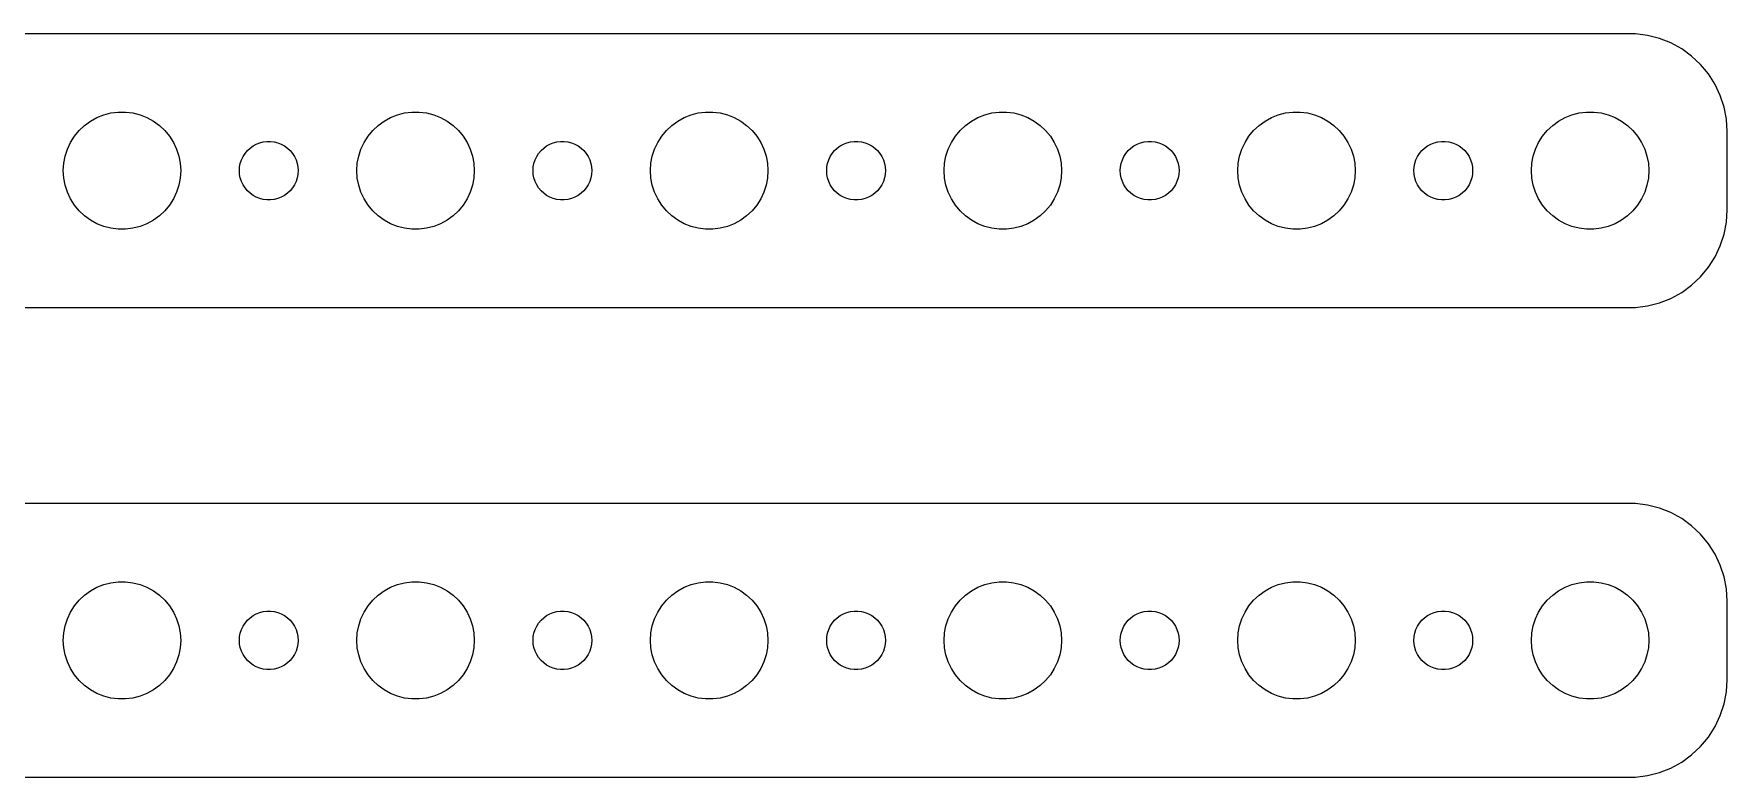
# Model space of a CAD drawing. Header units: metres. Extents: x -164 to 164, y 41 to 79.
# Drawn here: x 78 to 164.5, y 41 to 79 of the extents above; entities that cross this region are included whole.
import ezdxf

# ---------------------------------------------------------------- set-up
doc = ezdxf.new("R2010")
doc.units = ezdxf.units.M

msp = doc.modelspace()

# ---------------------------------------------------------------- linework, layer by layer
for p, q in [((159.814, 78.9901), (-159.814, 78.9901)), ((160.437, 78.9114), (159.814, 78.9901)), ((161.045, 78.7553), (160.437, 78.9114)), ((161.629, 78.5241), (161.045, 78.7553)), ((162.179, 78.2216), (161.629, 78.5241)), ((162.687, 77.8526), (162.179, 78.2216)), ((163.145, 77.4227), (162.687, 77.8526)), ((163.545, 76.9389), (163.145, 77.4227)), ((163.882, 76.4088), (163.545, 76.9389)), ((164.149, 75.8406), (163.882, 76.4088)), ((164.343, 75.2434), (164.149, 75.8406)), ((80.5877, 74.3115), (80.8925, 74.533)), ((80.8925, 74.533), (81.2227, 74.7145)), ((81.2227, 74.7145), (81.573, 74.8532)), ((81.573, 74.8532), (81.9379, 74.9469)), ((81.9379, 74.9469), (82.3116, 74.9941)), ((82.3116, 74.9941), (82.6884, 74.9941)), ((82.6884, 74.9941), (83.0621, 74.9469)), ((83.0621, 74.9469), (83.427, 74.8532)), ((83.427, 74.8532), (83.7773, 74.7145)), ((83.7773, 74.7145), (84.1075, 74.533)), ((84.1075, 74.533), (84.4123, 74.3115)), ((95.5877, 74.3115), (95.8925, 74.533)), ((95.8925, 74.533), (96.2227, 74.7145)), ((96.2227, 74.7145), (96.573, 74.8532)), ((96.573, 74.8532), (96.9379, 74.9469)), ((96.9379, 74.9469), (97.3116, 74.9941)), ((97.3116, 74.9941), (97.6884, 74.9941)), ((97.6884, 74.9941), (98.0621, 74.9469)), ((98.0621, 74.9469), (98.427, 74.8532)), ((98.427, 74.8532), (98.7773, 74.7145)), ((98.7773, 74.7145), (99.1075, 74.533)), ((99.1075, 74.533), (99.4123, 74.3115)), ((110.588, 74.3115), (110.893, 74.533)), ((110.893, 74.533), (111.223, 74.7145)), ((111.223, 74.7145), (111.573, 74.8532)), ((111.573, 74.8532), (111.938, 74.9469)), ((111.938, 74.9469), (112.312, 74.9941)), ((112.312, 74.9941), (112.688, 74.9941)), ((112.688, 74.9941), (113.062, 74.9469)), ((113.062, 74.9469), (113.427, 74.8532)), ((113.427, 74.8532), (113.777, 74.7145)), ((113.777, 74.7145), (114.107, 74.533)), ((114.107, 74.533), (114.412, 74.3115)), ((125.588, 74.3115), (125.893, 74.533)), ((125.893, 74.533), (126.223, 74.7145)), ((126.223, 74.7145), (126.573, 74.8532)), ((126.573, 74.8532), (126.938, 74.9469)), ((126.938, 74.9469), (127.312, 74.9941)), ((127.312, 74.9941), (127.688, 74.9941)), ((127.688, 74.9941), (128.062, 74.9469)), ((128.062, 74.9469), (128.427, 74.8532)), ((128.427, 74.8532), (128.777, 74.7145)), ((128.777, 74.7145), (129.107, 74.533)), ((129.107, 74.533), (129.412, 74.3115)), ((140.588, 74.3115), (140.893, 74.533)), ((140.893, 74.533), (141.223, 74.7145)), ((141.223, 74.7145), (141.573, 74.8532)), ((141.573, 74.8532), (141.938, 74.9469)), ((141.938, 74.9469), (142.312, 74.9941)), ((142.312, 74.9941), (142.688, 74.9941)), ((142.688, 74.9941), (143.062, 74.9469)), ((143.062, 74.9469), (143.427, 74.8532)), ((143.427, 74.8532), (143.777, 74.7145)), ((143.777, 74.7145), (144.107, 74.533)), ((144.107, 74.533), (144.412, 74.3115)), ((155.588, 74.3115), (155.893, 74.533)), ((155.893, 74.533), (156.223, 74.7145)), ((156.223, 74.7145), (156.573, 74.8532)), ((156.573, 74.8532), (156.938, 74.9469)), ((156.938, 74.9469), (157.312, 74.9941)), ((157.312, 74.9941), (157.688, 74.9941)), ((157.688, 74.9941), (158.062, 74.9469)), ((158.062, 74.9469), (158.427, 74.8532)), ((158.427, 74.8532), (158.777, 74.7145)), ((158.777, 74.7145), (159.107, 74.533)), ((159.107, 74.533), (159.412, 74.3115)), ((164.461, 74.6267), (164.343, 75.2434)), ((164.5, 74), (164.461, 74.6267)), ((79.8711, 73.4453), (80.073, 73.7634)), ((80.073, 73.7634), (80.3131, 74.0536)), ((80.3131, 74.0536), (80.5877, 74.3115)), ((84.4123, 74.3115), (84.6869, 74.0536)), ((84.6869, 74.0536), (84.927, 73.7634)), ((84.927, 73.7634), (85.1289, 73.4453)), ((94.8711, 73.4453), (95.073, 73.7634)), ((95.073, 73.7634), (95.3131, 74.0536)), ((95.3131, 74.0536), (95.5877, 74.3115)), ((99.4123, 74.3115), (99.6869, 74.0536)), ((99.6869, 74.0536), (99.927, 73.7634)), ((99.927, 73.7634), (100.129, 73.4453)), ((109.871, 73.4453), (110.073, 73.7634)), ((110.073, 73.7634), (110.313, 74.0536)), ((110.313, 74.0536), (110.588, 74.3115)), ((114.412, 74.3115), (114.687, 74.0536)), ((114.687, 74.0536), (114.927, 73.7634)), ((114.927, 73.7634), (115.129, 73.4453)), ((124.871, 73.4453), (125.073, 73.7634)), ((125.073, 73.7634), (125.313, 74.0536)), ((125.313, 74.0536), (125.588, 74.3115)), ((129.412, 74.3115), (129.687, 74.0536)), ((129.687, 74.0536), (129.927, 73.7634)), ((129.927, 73.7634), (130.129, 73.4453)), ((139.871, 73.4453), (140.073, 73.7634)), ((140.073, 73.7634), (140.313, 74.0536)), ((140.313, 74.0536), (140.588, 74.3115)), ((144.412, 74.3115), (144.687, 74.0536)), ((144.687, 74.0536), (144.927, 73.7634)), ((144.927, 73.7634), (145.129, 73.4453)), ((154.871, 73.4453), (155.073, 73.7634)), ((155.073, 73.7634), (155.313, 74.0536)), ((155.313, 74.0536), (155.588, 74.3115)), ((159.412, 74.3115), (159.687, 74.0536)), ((159.687, 74.0536), (159.927, 73.7634)), ((159.927, 73.7634), (160.129, 73.4453)), ((164.5, 70), (164.5, 74)), ((79.5237, 72.376), (79.5943, 72.7461)), ((79.5943, 72.7461), (79.7107, 73.1044)), ((79.7107, 73.1044), (79.8711, 73.4453)), ((85.1289, 73.4453), (85.2893, 73.1044)), ((85.2893, 73.1044), (85.4057, 72.7461)), ((85.4057, 72.7461), (85.4763, 72.376)), ((88.6053, 72.5522), (88.6855, 72.7226)), ((88.6855, 72.7226), (88.7865, 72.8817)), ((88.7865, 72.8817), (88.9065, 73.0268)), ((88.9065, 73.0268), (89.0439, 73.1558)), ((89.0439, 73.1558), (89.1963, 73.2665)), ((89.1963, 73.2665), (89.3613, 73.3572)), ((89.3613, 73.3572), (89.5365, 73.4266)), ((89.5365, 73.4266), (89.7189, 73.4734)), ((89.7189, 73.4734), (89.9058, 73.497)), ((89.9058, 73.497), (90.0942, 73.497)), ((90.0942, 73.497), (90.2811, 73.4734)), ((90.2811, 73.4734), (90.4635, 73.4266)), ((90.4635, 73.4266), (90.6387, 73.3572)), ((90.6387, 73.3572), (90.8037, 73.2665)), ((90.8037, 73.2665), (90.9561, 73.1558)), ((90.9561, 73.1558), (91.0934, 73.0268)), ((91.0934, 73.0268), (91.2135, 72.8817)), ((91.2135, 72.8817), (91.3145, 72.7226)), ((91.3145, 72.7226), (91.3947, 72.5522)), ((94.5237, 72.376), (94.5943, 72.7461)), ((94.5943, 72.7461), (94.7107, 73.1044)), ((94.7107, 73.1044), (94.8711, 73.4453)), ((100.129, 73.4453), (100.289, 73.1044)), ((100.289, 73.1044), (100.406, 72.7461)), ((100.406, 72.7461), (100.476, 72.376)), ((103.605, 72.5522), (103.686, 72.7226)), ((103.686, 72.7226), (103.786, 72.8817)), ((103.786, 72.8817), (103.907, 73.0268)), ((103.907, 73.0268), (104.044, 73.1558)), ((104.044, 73.1558), (104.196, 73.2665)), ((104.196, 73.2665), (104.361, 73.3572)), ((104.361, 73.3572), (104.536, 73.4266)), ((104.536, 73.4266), (104.719, 73.4734)), ((104.719, 73.4734), (104.906, 73.497)), ((104.906, 73.497), (105.094, 73.497)), ((105.094, 73.497), (105.281, 73.4734)), ((105.281, 73.4734), (105.464, 73.4266)), ((105.464, 73.4266), (105.639, 73.3572)), ((105.639, 73.3572), (105.804, 73.2665)), ((105.804, 73.2665), (105.956, 73.1558)), ((105.956, 73.1558), (106.093, 73.0268)), ((106.093, 73.0268), (106.214, 72.8817)), ((106.214, 72.8817), (106.314, 72.7226)), ((106.314, 72.7226), (106.395, 72.5522)), ((109.524, 72.376), (109.594, 72.7461)), ((109.594, 72.7461), (109.711, 73.1044)), ((109.711, 73.1044), (109.871, 73.4453)), ((115.129, 73.4453), (115.289, 73.1044)), ((115.289, 73.1044), (115.406, 72.7461)), ((115.406, 72.7461), (115.476, 72.376)), ((118.605, 72.5522), (118.686, 72.7226)), ((118.686, 72.7226), (118.786, 72.8817)), ((118.786, 72.8817), (118.907, 73.0268)), ((118.907, 73.0268), (119.044, 73.1558)), ((119.044, 73.1558), (119.196, 73.2665)), ((119.196, 73.2665), (119.361, 73.3572)), ((119.361, 73.3572), (119.536, 73.4266)), ((119.536, 73.4266), (119.719, 73.4734)), ((119.719, 73.4734), (119.906, 73.497)), ((119.906, 73.497), (120.094, 73.497)), ((120.094, 73.497), (120.281, 73.4734)), ((120.281, 73.4734), (120.464, 73.4266)), ((120.464, 73.4266), (120.639, 73.3572)), ((120.639, 73.3572), (120.804, 73.2665)), ((120.804, 73.2665), (120.956, 73.1558)), ((120.956, 73.1558), (121.093, 73.0268)), ((121.093, 73.0268), (121.214, 72.8817)), ((121.214, 72.8817), (121.314, 72.7226)), ((121.314, 72.7226), (121.395, 72.5522)), ((124.524, 72.376), (124.594, 72.7461)), ((124.594, 72.7461), (124.711, 73.1044)), ((124.711, 73.1044), (124.871, 73.4453)), ((130.129, 73.4453), (130.289, 73.1044)), ((130.289, 73.1044), (130.406, 72.7461)), ((130.406, 72.7461), (130.476, 72.376)), ((133.605, 72.5522), (133.686, 72.7226)), ((133.686, 72.7226), (133.786, 72.8817)), ((133.786, 72.8817), (133.907, 73.0268)), ((133.907, 73.0268), (134.044, 73.1558)), ((134.044, 73.1558), (134.196, 73.2665)), ((134.196, 73.2665), (134.361, 73.3572)), ((134.361, 73.3572), (134.536, 73.4266)), ((134.536, 73.4266), (134.719, 73.4734)), ((134.719, 73.4734), (134.906, 73.497)), ((134.906, 73.497), (135.094, 73.497)), ((135.094, 73.497), (135.281, 73.4734)), ((135.281, 73.4734), (135.464, 73.4266)), ((135.464, 73.4266), (135.639, 73.3572)), ((135.639, 73.3572), (135.804, 73.2665)), ((135.804, 73.2665), (135.956, 73.1558)), ((135.956, 73.1558), (136.093, 73.0268)), ((136.093, 73.0268), (136.214, 72.8817)), ((136.214, 72.8817), (136.314, 72.7226)), ((136.314, 72.7226), (136.395, 72.5522)), ((139.524, 72.376), (139.594, 72.7461)), ((139.594, 72.7461), (139.711, 73.1044)), ((139.711, 73.1044), (139.871, 73.4453)), ((145.129, 73.4453), (145.289, 73.1044)), ((145.289, 73.1044), (145.406, 72.7461)), ((145.406, 72.7461), (145.476, 72.376)), ((148.605, 72.5522), (148.686, 72.7226)), ((148.686, 72.7226), (148.786, 72.8817)), ((148.786, 72.8817), (148.907, 73.0268)), ((148.907, 73.0268), (149.044, 73.1558)), ((149.044, 73.1558), (149.196, 73.2665)), ((149.196, 73.2665), (149.361, 73.3572)), ((149.361, 73.3572), (149.536, 73.4266)), ((149.536, 73.4266), (149.719, 73.4734)), ((149.719, 73.4734), (149.906, 73.497)), ((149.906, 73.497), (150.094, 73.497)), ((150.094, 73.497), (150.281, 73.4734)), ((150.281, 73.4734), (150.464, 73.4266)), ((150.464, 73.4266), (150.639, 73.3572)), ((150.639, 73.3572), (150.804, 73.2665)), ((150.804, 73.2665), (150.956, 73.1558)), ((150.956, 73.1558), (151.093, 73.0268)), ((151.093, 73.0268), (151.214, 72.8817)), ((151.214, 72.8817), (151.314, 72.7226)), ((151.314, 72.7226), (151.395, 72.5522)), ((154.524, 72.376), (154.594, 72.7461)), ((154.594, 72.7461), (154.711, 73.1044)), ((154.711, 73.1044), (154.871, 73.4453)), ((160.129, 73.4453), (160.289, 73.1044)), ((160.289, 73.1044), (160.406, 72.7461)), ((160.406, 72.7461), (160.476, 72.376)), ((79.5, 72), (79.5237, 72.376)), ((79.5237, 71.624), (79.5, 72)), ((85.4763, 72.376), (85.5, 72)), ((85.5, 72), (85.4763, 71.624)), ((88.5, 72), (88.5118, 72.188)), ((88.5118, 71.812), (88.5, 72)), ((88.5118, 72.188), (88.5471, 72.373)), ((88.5471, 71.627), (88.5118, 71.812)), ((88.5471, 72.373), (88.6053, 72.5522)), ((91.3947, 72.5522), (91.4529, 72.373)), ((91.4529, 72.373), (91.4882, 72.188)), ((91.4882, 71.812), (91.4529, 71.627)), ((91.4882, 72.188), (91.5, 72)), ((91.5, 72), (91.4882, 71.812)), ((94.5, 72), (94.5237, 72.376)), ((94.5237, 71.624), (94.5, 72)), ((100.476, 72.376), (100.5, 72)), ((100.5, 72), (100.476, 71.624)), ((103.5, 72), (103.512, 72.188)), ((103.512, 71.812), (103.5, 72)), ((103.512, 72.188), (103.547, 72.373)), ((103.547, 71.627), (103.512, 71.812)), ((103.547, 72.373), (103.605, 72.5522)), ((106.395, 72.5522), (106.453, 72.373)), ((106.453, 72.373), (106.488, 72.188)), ((106.488, 71.812), (106.453, 71.627)), ((106.488, 72.188), (106.5, 72)), ((106.5, 72), (106.488, 71.812)), ((109.5, 72), (109.524, 72.376)), ((109.524, 71.624), (109.5, 72)), ((115.476, 72.376), (115.5, 72)), ((115.5, 72), (115.476, 71.624)), ((118.5, 72), (118.512, 72.188)), ((118.512, 71.812), (118.5, 72)), ((118.512, 72.188), (118.547, 72.373)), ((118.547, 71.627), (118.512, 71.812)), ((118.547, 72.373), (118.605, 72.5522)), ((121.395, 72.5522), (121.453, 72.373)), ((121.453, 72.373), (121.488, 72.188)), ((121.488, 71.812), (121.453, 71.627)), ((121.488, 72.188), (121.5, 72)), ((121.5, 72), (121.488, 71.812)), ((124.5, 72), (124.524, 72.376)), ((124.524, 71.624), (124.5, 72)), ((130.476, 72.376), (130.5, 72)), ((130.5, 72), (130.476, 71.624)), ((133.5, 72), (133.512, 72.188)), ((133.512, 71.812), (133.5, 72)), ((133.512, 72.188), (133.547, 72.373)), ((133.547, 71.627), (133.512, 71.812)), ((133.547, 72.373), (133.605, 72.5522)), ((136.395, 72.5522), (136.453, 72.373)), ((136.453, 72.373), (136.488, 72.188)), ((136.488, 71.812), (136.453, 71.627)), ((136.488, 72.188), (136.5, 72)), ((136.5, 72), (136.488, 71.812)), ((139.5, 72), (139.524, 72.376)), ((139.524, 71.624), (139.5, 72)), ((145.476, 72.376), (145.5, 72)), ((145.5, 72), (145.476, 71.624)), ((148.5, 72), (148.512, 72.188)), ((148.512, 71.812), (148.5, 72)), ((148.512, 72.188), (148.547, 72.373)), ((148.547, 71.627), (148.512, 71.812)), ((148.547, 72.373), (148.605, 72.5522)), ((151.395, 72.5522), (151.453, 72.373)), ((151.453, 72.373), (151.488, 72.188)), ((151.488, 71.812), (151.453, 71.627)), ((151.488, 72.188), (151.5, 72)), ((151.5, 72), (151.488, 71.812)), ((154.5, 72), (154.524, 72.376)), ((154.524, 71.624), (154.5, 72)), ((160.476, 72.376), (160.5, 72)), ((160.5, 72), (160.476, 71.624)), ((79.5943, 71.2539), (79.5237, 71.624)), ((79.7107, 70.8956), (79.5943, 71.2539)), ((85.4057, 71.2539), (85.2893, 70.8956)), ((85.4763, 71.624), (85.4057, 71.2539)), ((88.6053, 71.4478), (88.5471, 71.627)), ((88.6855, 71.2774), (88.6053, 71.4478)), ((88.7865, 71.1183), (88.6855, 71.2774)), ((88.9065, 70.9732), (88.7865, 71.1183)), ((89.0439, 70.8442), (88.9065, 70.9732)), ((91.0934, 70.9732), (90.9561, 70.8442)), ((91.2135, 71.1183), (91.0934, 70.9732)), ((91.3145, 71.2774), (91.2135, 71.1183)), ((91.3947, 71.4478), (91.3145, 71.2774)), ((91.4529, 71.627), (91.3947, 71.4478)), ((94.5943, 71.2539), (94.5237, 71.624)), ((94.7107, 70.8956), (94.5943, 71.2539)), ((100.406, 71.2539), (100.289, 70.8956)), ((100.476, 71.624), (100.406, 71.2539)), ((103.605, 71.4478), (103.547, 71.627)), ((103.686, 71.2774), (103.605, 71.4478)), ((103.786, 71.1183), (103.686, 71.2774)), ((103.907, 70.9732), (103.786, 71.1183)), ((104.044, 70.8442), (103.907, 70.9732)), ((106.093, 70.9732), (105.956, 70.8442)), ((106.214, 71.1183), (106.093, 70.9732)), ((106.314, 71.2774), (106.214, 71.1183)), ((106.395, 71.4478), (106.314, 71.2774)), ((106.453, 71.627), (106.395, 71.4478)), ((109.594, 71.2539), (109.524, 71.624)), ((109.711, 70.8956), (109.594, 71.2539)), ((115.406, 71.2539), (115.289, 70.8956)), ((115.476, 71.624), (115.406, 71.2539)), ((118.605, 71.4478), (118.547, 71.627)), ((118.686, 71.2774), (118.605, 71.4478)), ((118.786, 71.1183), (118.686, 71.2774)), ((118.907, 70.9732), (118.786, 71.1183)), ((119.044, 70.8442), (118.907, 70.9732)), ((121.093, 70.9732), (120.956, 70.8442)), ((121.214, 71.1183), (121.093, 70.9732)), ((121.314, 71.2774), (121.214, 71.1183)), ((121.395, 71.4478), (121.314, 71.2774)), ((121.453, 71.627), (121.395, 71.4478)), ((124.594, 71.2539), (124.524, 71.624)), ((124.711, 70.8956), (124.594, 71.2539)), ((130.406, 71.2539), (130.289, 70.8956)), ((130.476, 71.624), (130.406, 71.2539)), ((133.605, 71.4478), (133.547, 71.627)), ((133.686, 71.2774), (133.605, 71.4478)), ((133.786, 71.1183), (133.686, 71.2774)), ((133.907, 70.9732), (133.786, 71.1183)), ((134.044, 70.8442), (133.907, 70.9732)), ((136.093, 70.9732), (135.956, 70.8442)), ((136.214, 71.1183), (136.093, 70.9732)), ((136.314, 71.2774), (136.214, 71.1183)), ((136.395, 71.4478), (136.314, 71.2774)), ((136.453, 71.627), (136.395, 71.4478)), ((139.594, 71.2539), (139.524, 71.624)), ((139.711, 70.8956), (139.594, 71.2539)), ((145.406, 71.2539), (145.289, 70.8956)), ((145.476, 71.624), (145.406, 71.2539)), ((148.605, 71.4478), (148.547, 71.627)), ((148.686, 71.2774), (148.605, 71.4478)), ((148.786, 71.1183), (148.686, 71.2774)), ((148.907, 70.9732), (148.786, 71.1183)), ((149.044, 70.8442), (148.907, 70.9732)), ((151.093, 70.9732), (150.956, 70.8442)), ((151.214, 71.1183), (151.093, 70.9732)), ((151.314, 71.2774), (151.214, 71.1183)), ((151.395, 71.4478), (151.314, 71.2774)), ((151.453, 71.627), (151.395, 71.4478)), ((154.594, 71.2539), (154.524, 71.624)), ((154.711, 70.8956), (154.594, 71.2539)), ((160.406, 71.2539), (160.289, 70.8956)), ((160.476, 71.624), (160.406, 71.2539)), ((79.8711, 70.5547), (79.7107, 70.8956)), ((80.073, 70.2366), (79.8711, 70.5547)), ((80.3131, 69.9464), (80.073, 70.2366)), ((84.927, 70.2366), (84.6869, 69.9464)), ((85.1289, 70.5547), (84.927, 70.2366)), ((85.2893, 70.8956), (85.1289, 70.5547)), ((89.1963, 70.7335), (89.0439, 70.8442)), ((89.3613, 70.6428), (89.1963, 70.7335)), ((89.5365, 70.5734), (89.3613, 70.6428)), ((89.7189, 70.5266), (89.5365, 70.5734)), ((89.9058, 70.503), (89.7189, 70.5266)), ((90.0942, 70.503), (89.9058, 70.503)), ((90.2811, 70.5266), (90.0942, 70.503)), ((90.4635, 70.5734), (90.2811, 70.5266)), ((90.6387, 70.6428), (90.4635, 70.5734)), ((90.8037, 70.7335), (90.6387, 70.6428)), ((90.9561, 70.8442), (90.8037, 70.7335)), ((94.8711, 70.5547), (94.7107, 70.8956)), ((95.073, 70.2366), (94.8711, 70.5547)), ((95.3131, 69.9464), (95.073, 70.2366)), ((99.927, 70.2366), (99.6869, 69.9464)), ((100.129, 70.5547), (99.927, 70.2366)), ((100.289, 70.8956), (100.129, 70.5547)), ((104.196, 70.7335), (104.044, 70.8442)), ((104.361, 70.6428), (104.196, 70.7335)), ((104.536, 70.5734), (104.361, 70.6428)), ((104.719, 70.5266), (104.536, 70.5734)), ((104.906, 70.503), (104.719, 70.5266)), ((105.094, 70.503), (104.906, 70.503)), ((105.281, 70.5266), (105.094, 70.503)), ((105.464, 70.5734), (105.281, 70.5266)), ((105.639, 70.6428), (105.464, 70.5734)), ((105.804, 70.7335), (105.639, 70.6428)), ((105.956, 70.8442), (105.804, 70.7335)), ((109.871, 70.5547), (109.711, 70.8956)), ((110.073, 70.2366), (109.871, 70.5547)), ((110.313, 69.9464), (110.073, 70.2366)), ((114.927, 70.2366), (114.687, 69.9464)), ((115.129, 70.5547), (114.927, 70.2366)), ((115.289, 70.8956), (115.129, 70.5547)), ((119.196, 70.7335), (119.044, 70.8442)), ((119.361, 70.6428), (119.196, 70.7335)), ((119.536, 70.5734), (119.361, 70.6428)), ((119.719, 70.5266), (119.536, 70.5734)), ((119.906, 70.503), (119.719, 70.5266)), ((120.094, 70.503), (119.906, 70.503)), ((120.281, 70.5266), (120.094, 70.503)), ((120.464, 70.5734), (120.281, 70.5266)), ((120.639, 70.6428), (120.464, 70.5734)), ((120.804, 70.7335), (120.639, 70.6428)), ((120.956, 70.8442), (120.804, 70.7335)), ((124.871, 70.5547), (124.711, 70.8956)), ((125.073, 70.2366), (124.871, 70.5547)), ((125.313, 69.9464), (125.073, 70.2366)), ((129.927, 70.2366), (129.687, 69.9464)), ((130.129, 70.5547), (129.927, 70.2366)), ((130.289, 70.8956), (130.129, 70.5547)), ((134.196, 70.7335), (134.044, 70.8442)), ((134.361, 70.6428), (134.196, 70.7335)), ((134.536, 70.5734), (134.361, 70.6428)), ((134.719, 70.5266), (134.536, 70.5734)), ((134.906, 70.503), (134.719, 70.5266)), ((135.094, 70.503), (134.906, 70.503)), ((135.281, 70.5266), (135.094, 70.503)), ((135.464, 70.5734), (135.281, 70.5266)), ((135.639, 70.6428), (135.464, 70.5734)), ((135.804, 70.7335), (135.639, 70.6428)), ((135.956, 70.8442), (135.804, 70.7335)), ((139.871, 70.5547), (139.711, 70.8956)), ((140.073, 70.2366), (139.871, 70.5547)), ((140.313, 69.9464), (140.073, 70.2366)), ((144.927, 70.2366), (144.687, 69.9464)), ((145.129, 70.5547), (144.927, 70.2366)), ((145.289, 70.8956), (145.129, 70.5547)), ((149.196, 70.7335), (149.044, 70.8442)), ((149.361, 70.6428), (149.196, 70.7335)), ((149.536, 70.5734), (149.361, 70.6428)), ((149.719, 70.5266), (149.536, 70.5734)), ((149.906, 70.503), (149.719, 70.5266)), ((150.094, 70.503), (149.906, 70.503)), ((150.281, 70.5266), (150.094, 70.503)), ((150.464, 70.5734), (150.281, 70.5266)), ((150.639, 70.6428), (150.464, 70.5734)), ((150.804, 70.7335), (150.639, 70.6428)), ((150.956, 70.8442), (150.804, 70.7335)), ((154.871, 70.5547), (154.711, 70.8956)), ((155.073, 70.2366), (154.871, 70.5547)), ((155.313, 69.9464), (155.073, 70.2366)), ((159.927, 70.2366), (159.687, 69.9464)), ((160.129, 70.5547), (159.927, 70.2366)), ((160.289, 70.8956), (160.129, 70.5547)), ((80.5877, 69.6885), (80.3131, 69.9464)), ((80.8925, 69.467), (80.5877, 69.6885)), ((81.2227, 69.2855), (80.8925, 69.467)), ((81.573, 69.1468), (81.2227, 69.2855)), ((83.7773, 69.2855), (83.427, 69.1468)), ((84.1075, 69.467), (83.7773, 69.2855)), ((84.4123, 69.6885), (84.1075, 69.467)), ((84.6869, 69.9464), (84.4123, 69.6885)), ((95.5877, 69.6885), (95.3131, 69.9464)), ((95.8925, 69.467), (95.5877, 69.6885)), ((96.2227, 69.2855), (95.8925, 69.467)), ((96.573, 69.1468), (96.2227, 69.2855)), ((98.7773, 69.2855), (98.427, 69.1468)), ((99.1075, 69.467), (98.7773, 69.2855)), ((99.4123, 69.6885), (99.1075, 69.467)), ((99.6869, 69.9464), (99.4123, 69.6885)), ((110.588, 69.6885), (110.313, 69.9464)), ((110.893, 69.467), (110.588, 69.6885)), ((111.223, 69.2855), (110.893, 69.467)), ((111.573, 69.1468), (111.223, 69.2855)), ((113.777, 69.2855), (113.427, 69.1468)), ((114.107, 69.467), (113.777, 69.2855)), ((114.412, 69.6885), (114.107, 69.467)), ((114.687, 69.9464), (114.412, 69.6885)), ((125.588, 69.6885), (125.313, 69.9464)), ((125.893, 69.467), (125.588, 69.6885)), ((126.223, 69.2855), (125.893, 69.467)), ((126.573, 69.1468), (126.223, 69.2855)), ((128.777, 69.2855), (128.427, 69.1468)), ((129.107, 69.467), (128.777, 69.2855)), ((129.412, 69.6885), (129.107, 69.467)), ((129.687, 69.9464), (129.412, 69.6885)), ((140.588, 69.6885), (140.313, 69.9464)), ((140.893, 69.467), (140.588, 69.6885)), ((141.223, 69.2855), (140.893, 69.467)), ((141.573, 69.1468), (141.223, 69.2855)), ((143.777, 69.2855), (143.427, 69.1468)), ((144.107, 69.467), (143.777, 69.2855)), ((144.412, 69.6885), (144.107, 69.467)), ((144.687, 69.9464), (144.412, 69.6885)), ((155.588, 69.6885), (155.313, 69.9464)), ((155.893, 69.467), (155.588, 69.6885)), ((156.223, 69.2855), (155.893, 69.467)), ((156.573, 69.1468), (156.223, 69.2855)), ((158.777, 69.2855), (158.427, 69.1468)), ((159.107, 69.467), (158.777, 69.2855)), ((159.412, 69.6885), (159.107, 69.467)), ((159.687, 69.9464), (159.412, 69.6885)), ((164.343, 68.7566), (164.461, 69.3733)), ((164.461, 69.3733), (164.5, 70)), ((81.9379, 69.0531), (81.573, 69.1468)), ((82.3116, 69.0059), (81.9379, 69.0531)), ((82.6884, 69.0059), (82.3116, 69.0059)), ((83.0621, 69.0531), (82.6884, 69.0059)), ((83.427, 69.1468), (83.0621, 69.0531)), ((96.9379, 69.0531), (96.573, 69.1468)), ((97.3116, 69.0059), (96.9379, 69.0531)), ((97.6884, 69.0059), (97.3116, 69.0059)), ((98.0621, 69.0531), (97.6884, 69.0059)), ((98.427, 69.1468), (98.0621, 69.0531)), ((111.938, 69.0531), (111.573, 69.1468)), ((112.312, 69.0059), (111.938, 69.0531)), ((112.688, 69.0059), (112.312, 69.0059)), ((113.062, 69.0531), (112.688, 69.0059)), ((113.427, 69.1468), (113.062, 69.0531)), ((126.938, 69.0531), (126.573, 69.1468)), ((127.312, 69.0059), (126.938, 69.0531)), ((127.688, 69.0059), (127.312, 69.0059)), ((128.062, 69.0531), (127.688, 69.0059)), ((128.427, 69.1468), (128.062, 69.0531)), ((141.938, 69.0531), (141.573, 69.1468)), ((142.312, 69.0059), (141.938, 69.0531)), ((142.688, 69.0059), (142.312, 69.0059)), ((143.062, 69.0531), (142.688, 69.0059)), ((143.427, 69.1468), (143.062, 69.0531)), ((156.938, 69.0531), (156.573, 69.1468)), ((157.312, 69.0059), (156.938, 69.0531)), ((157.688, 69.0059), (157.312, 69.0059)), ((158.062, 69.0531), (157.688, 69.0059)), ((158.427, 69.1468), (158.062, 69.0531)), ((164.149, 68.1594), (164.343, 68.7566)), ((163.545, 67.0611), (163.882, 67.5912)), ((163.882, 67.5912), (164.149, 68.1594)), ((163.145, 66.5773), (163.545, 67.0611)), ((161.629, 65.4759), (162.179, 65.7784)), ((162.179, 65.7784), (162.687, 66.1474)), ((162.687, 66.1474), (163.145, 66.5773)), ((-159.814, 65.0099), (159.814, 65.0099)), ((159.814, 65.0099), (160.437, 65.0886)), ((160.437, 65.0886), (161.045, 65.2447)), ((161.045, 65.2447), (161.629, 65.4759)), ((159.814, 54.9901), (-159.814, 54.9901)), ((160.437, 54.9114), (159.814, 54.9901)), ((161.045, 54.7553), (160.437, 54.9114)), ((161.629, 54.5241), (161.045, 54.7553)), ((162.179, 54.2216), (161.629, 54.5241)), ((162.687, 53.8526), (162.179, 54.2216)), ((163.145, 53.4227), (162.687, 53.8526)), ((163.545, 52.9389), (163.145, 53.4227)), ((163.882, 52.4088), (163.545, 52.9389)), ((164.149, 51.8406), (163.882, 52.4088)), ((164.343, 51.2434), (164.149, 51.8406)), ((164.461, 50.6267), (164.343, 51.2434)), ((80.3131, 50.0536), (80.5877, 50.3115)), ((80.5877, 50.3115), (80.8925, 50.533)), ((80.8925, 50.533), (81.2227, 50.7145)), ((81.2227, 50.7145), (81.573, 50.8532)), ((81.573, 50.8532), (81.9379, 50.9469)), ((81.9379, 50.9469), (82.3116, 50.9941)), ((82.3116, 50.9941), (82.6884, 50.9941)), ((82.6884, 50.9941), (83.0621, 50.9469)), ((83.0621, 50.9469), (83.427, 50.8532)), ((83.427, 50.8532), (83.7773, 50.7145)), ((83.7773, 50.7145), (84.1075, 50.533)), ((84.1075, 50.533), (84.4123, 50.3115)), ((84.4123, 50.3115), (84.6869, 50.0536)), ((95.3131, 50.0536), (95.5877, 50.3115)), ((95.5877, 50.3115), (95.8925, 50.533)), ((95.8925, 50.533), (96.2227, 50.7145)), ((96.2227, 50.7145), (96.573, 50.8532)), ((96.573, 50.8532), (96.9379, 50.9469)), ((96.9379, 50.9469), (97.3116, 50.9941)), ((97.3116, 50.9941), (97.6884, 50.9941)), ((97.6884, 50.9941), (98.0621, 50.9469)), ((98.0621, 50.9469), (98.427, 50.8532)), ((98.427, 50.8532), (98.7773, 50.7145)), ((98.7773, 50.7145), (99.1075, 50.533)), ((99.1075, 50.533), (99.4123, 50.3115)), ((99.4123, 50.3115), (99.6869, 50.0536)), ((110.313, 50.0536), (110.588, 50.3115)), ((110.588, 50.3115), (110.893, 50.533)), ((110.893, 50.533), (111.223, 50.7145)), ((111.223, 50.7145), (111.573, 50.8532)), ((111.573, 50.8532), (111.938, 50.9469)), ((111.938, 50.9469), (112.312, 50.9941)), ((112.312, 50.9941), (112.688, 50.9941)), ((112.688, 50.9941), (113.062, 50.9469)), ((113.062, 50.9469), (113.427, 50.8532)), ((113.427, 50.8532), (113.777, 50.7145)), ((113.777, 50.7145), (114.107, 50.533)), ((114.107, 50.533), (114.412, 50.3115)), ((114.412, 50.3115), (114.687, 50.0536)), ((125.313, 50.0536), (125.588, 50.3115)), ((125.588, 50.3115), (125.893, 50.533)), ((125.893, 50.533), (126.223, 50.7145)), ((126.223, 50.7145), (126.573, 50.8532)), ((126.573, 50.8532), (126.938, 50.9469)), ((126.938, 50.9469), (127.312, 50.9941)), ((127.312, 50.9941), (127.688, 50.9941)), ((127.688, 50.9941), (128.062, 50.9469)), ((128.062, 50.9469), (128.427, 50.8532)), ((128.427, 50.8532), (128.777, 50.7145)), ((128.777, 50.7145), (129.107, 50.533)), ((129.107, 50.533), (129.412, 50.3115)), ((129.412, 50.3115), (129.687, 50.0536)), ((140.313, 50.0536), (140.588, 50.3115)), ((140.588, 50.3115), (140.893, 50.533)), ((140.893, 50.533), (141.223, 50.7145)), ((141.223, 50.7145), (141.573, 50.8532)), ((141.573, 50.8532), (141.938, 50.9469)), ((141.938, 50.9469), (142.312, 50.9941)), ((142.312, 50.9941), (142.688, 50.9941)), ((142.688, 50.9941), (143.062, 50.9469)), ((143.062, 50.9469), (143.427, 50.8532)), ((143.427, 50.8532), (143.777, 50.7145)), ((143.777, 50.7145), (144.107, 50.533)), ((144.107, 50.533), (144.412, 50.3115)), ((144.412, 50.3115), (144.687, 50.0536)), ((155.313, 50.0536), (155.588, 50.3115)), ((155.588, 50.3115), (155.893, 50.533)), ((155.893, 50.533), (156.223, 50.7145)), ((156.223, 50.7145), (156.573, 50.8532)), ((156.573, 50.8532), (156.938, 50.9469)), ((156.938, 50.9469), (157.312, 50.9941)), ((157.312, 50.9941), (157.688, 50.9941)), ((157.688, 50.9941), (158.062, 50.9469)), ((158.062, 50.9469), (158.427, 50.8532)), ((158.427, 50.8532), (158.777, 50.7145)), ((158.777, 50.7145), (159.107, 50.533)), ((159.107, 50.533), (159.412, 50.3115)), ((159.412, 50.3115), (159.687, 50.0536)), ((164.5, 50), (164.461, 50.6267)), ((79.7107, 49.1044), (79.8711, 49.4453)), ((79.8711, 49.4453), (80.073, 49.7634)), ((80.073, 49.7634), (80.3131, 50.0536)), ((84.6869, 50.0536), (84.927, 49.7634)), ((84.927, 49.7634), (85.1289, 49.4453)), ((85.1289, 49.4453), (85.2893, 49.1044)), ((89.1963, 49.2665), (89.3613, 49.3572)), ((89.3613, 49.3572), (89.5365, 49.4266)), ((89.5365, 49.4266), (89.7189, 49.4734)), ((89.7189, 49.4734), (89.9058, 49.497)), ((89.9058, 49.497), (90.0942, 49.497)), ((90.0942, 49.497), (90.2811, 49.4734)), ((90.2811, 49.4734), (90.4635, 49.4266)), ((90.4635, 49.4266), (90.6387, 49.3572)), ((90.6387, 49.3572), (90.8037, 49.2665)), ((94.7107, 49.1044), (94.8711, 49.4453)), ((94.8711, 49.4453), (95.073, 49.7634)), ((95.073, 49.7634), (95.3131, 50.0536)), ((99.6869, 50.0536), (99.927, 49.7634)), ((99.927, 49.7634), (100.129, 49.4453)), ((100.129, 49.4453), (100.289, 49.1044)), ((104.196, 49.2665), (104.361, 49.3572)), ((104.361, 49.3572), (104.536, 49.4266)), ((104.536, 49.4266), (104.719, 49.4734)), ((104.719, 49.4734), (104.906, 49.497)), ((104.906, 49.497), (105.094, 49.497)), ((105.094, 49.497), (105.281, 49.4734)), ((105.281, 49.4734), (105.464, 49.4266)), ((105.464, 49.4266), (105.639, 49.3572)), ((105.639, 49.3572), (105.804, 49.2665)), ((109.711, 49.1044), (109.871, 49.4453)), ((109.871, 49.4453), (110.073, 49.7634)), ((110.073, 49.7634), (110.313, 50.0536)), ((114.687, 50.0536), (114.927, 49.7634)), ((114.927, 49.7634), (115.129, 49.4453)), ((115.129, 49.4453), (115.289, 49.1044)), ((119.196, 49.2665), (119.361, 49.3572)), ((119.361, 49.3572), (119.536, 49.4266)), ((119.536, 49.4266), (119.719, 49.4734)), ((119.719, 49.4734), (119.906, 49.497)), ((119.906, 49.497), (120.094, 49.497)), ((120.094, 49.497), (120.281, 49.4734)), ((120.281, 49.4734), (120.464, 49.4266)), ((120.464, 49.4266), (120.639, 49.3572)), ((120.639, 49.3572), (120.804, 49.2665)), ((124.711, 49.1044), (124.871, 49.4453)), ((124.871, 49.4453), (125.073, 49.7634)), ((125.073, 49.7634), (125.313, 50.0536)), ((129.687, 50.0536), (129.927, 49.7634)), ((129.927, 49.7634), (130.129, 49.4453)), ((130.129, 49.4453), (130.289, 49.1044)), ((134.196, 49.2665), (134.361, 49.3572)), ((134.361, 49.3572), (134.536, 49.4266)), ((134.536, 49.4266), (134.719, 49.4734)), ((134.719, 49.4734), (134.906, 49.497)), ((134.906, 49.497), (135.094, 49.497)), ((135.094, 49.497), (135.281, 49.4734)), ((135.281, 49.4734), (135.464, 49.4266)), ((135.464, 49.4266), (135.639, 49.3572)), ((135.639, 49.3572), (135.804, 49.2665)), ((139.711, 49.1044), (139.871, 49.4453)), ((139.871, 49.4453), (140.073, 49.7634)), ((140.073, 49.7634), (140.313, 50.0536)), ((144.687, 50.0536), (144.927, 49.7634)), ((144.927, 49.7634), (145.129, 49.4453)), ((145.129, 49.4453), (145.289, 49.1044)), ((149.196, 49.2665), (149.361, 49.3572)), ((149.361, 49.3572), (149.536, 49.4266)), ((149.536, 49.4266), (149.719, 49.4734)), ((149.719, 49.4734), (149.906, 49.497)), ((149.906, 49.497), (150.094, 49.497)), ((150.094, 49.497), (150.281, 49.4734)), ((150.281, 49.4734), (150.464, 49.4266)), ((150.464, 49.4266), (150.639, 49.3572)), ((150.639, 49.3572), (150.804, 49.2665)), ((154.711, 49.1044), (154.871, 49.4453)), ((154.871, 49.4453), (155.073, 49.7634)), ((155.073, 49.7634), (155.313, 50.0536)), ((159.687, 50.0536), (159.927, 49.7634)), ((159.927, 49.7634), (160.129, 49.4453)), ((160.129, 49.4453), (160.289, 49.1044)), ((164.5, 46), (164.5, 50)), ((79.5237, 48.376), (79.5943, 48.7461)), ((79.5943, 48.7461), (79.7107, 49.1044)), ((85.2893, 49.1044), (85.4057, 48.7461)), ((85.4057, 48.7461), (85.4763, 48.376)), ((88.5471, 48.373), (88.6053, 48.5522)), ((88.6053, 48.5522), (88.6855, 48.7226)), ((88.6855, 48.7226), (88.7865, 48.8817)), ((88.7865, 48.8817), (88.9065, 49.0268)), ((88.9065, 49.0268), (89.0439, 49.1558)), ((89.0439, 49.1558), (89.1963, 49.2665)), ((90.8037, 49.2665), (90.9561, 49.1558)), ((90.9561, 49.1558), (91.0934, 49.0268)), ((91.0934, 49.0268), (91.2135, 48.8817)), ((91.2135, 48.8817), (91.3145, 48.7226)), ((91.3145, 48.7226), (91.3947, 48.5522)), ((91.3947, 48.5522), (91.4529, 48.373)), ((94.5237, 48.376), (94.5943, 48.7461)), ((94.5943, 48.7461), (94.7107, 49.1044)), ((100.289, 49.1044), (100.406, 48.7461)), ((100.406, 48.7461), (100.476, 48.376)), ((103.547, 48.373), (103.605, 48.5522)), ((103.605, 48.5522), (103.686, 48.7226)), ((103.686, 48.7226), (103.786, 48.8817)), ((103.786, 48.8817), (103.907, 49.0268)), ((103.907, 49.0268), (104.044, 49.1558)), ((104.044, 49.1558), (104.196, 49.2665)), ((105.804, 49.2665), (105.956, 49.1558)), ((105.956, 49.1558), (106.093, 49.0268)), ((106.093, 49.0268), (106.214, 48.8817)), ((106.214, 48.8817), (106.314, 48.7226)), ((106.314, 48.7226), (106.395, 48.5522)), ((106.395, 48.5522), (106.453, 48.373)), ((109.524, 48.376), (109.594, 48.7461)), ((109.594, 48.7461), (109.711, 49.1044)), ((115.289, 49.1044), (115.406, 48.7461)), ((115.406, 48.7461), (115.476, 48.376)), ((118.547, 48.373), (118.605, 48.5522)), ((118.605, 48.5522), (118.686, 48.7226)), ((118.686, 48.7226), (118.786, 48.8817)), ((118.786, 48.8817), (118.907, 49.0268)), ((118.907, 49.0268), (119.044, 49.1558)), ((119.044, 49.1558), (119.196, 49.2665)), ((120.804, 49.2665), (120.956, 49.1558)), ((120.956, 49.1558), (121.093, 49.0268)), ((121.093, 49.0268), (121.214, 48.8817)), ((121.214, 48.8817), (121.314, 48.7226)), ((121.314, 48.7226), (121.395, 48.5522)), ((121.395, 48.5522), (121.453, 48.373)), ((124.524, 48.376), (124.594, 48.7461)), ((124.594, 48.7461), (124.711, 49.1044)), ((130.289, 49.1044), (130.406, 48.7461)), ((130.406, 48.7461), (130.476, 48.376)), ((133.547, 48.373), (133.605, 48.5522)), ((133.605, 48.5522), (133.686, 48.7226)), ((133.686, 48.7226), (133.786, 48.8817)), ((133.786, 48.8817), (133.907, 49.0268)), ((133.907, 49.0268), (134.044, 49.1558)), ((134.044, 49.1558), (134.196, 49.2665)), ((135.804, 49.2665), (135.956, 49.1558)), ((135.956, 49.1558), (136.093, 49.0268)), ((136.093, 49.0268), (136.214, 48.8817)), ((136.214, 48.8817), (136.314, 48.7226)), ((136.314, 48.7226), (136.395, 48.5522)), ((136.395, 48.5522), (136.453, 48.373)), ((139.524, 48.376), (139.594, 48.7461)), ((139.594, 48.7461), (139.711, 49.1044)), ((145.289, 49.1044), (145.406, 48.7461)), ((145.406, 48.7461), (145.476, 48.376)), ((148.547, 48.373), (148.605, 48.5522)), ((148.605, 48.5522), (148.686, 48.7226)), ((148.686, 48.7226), (148.786, 48.8817)), ((148.786, 48.8817), (148.907, 49.0268)), ((148.907, 49.0268), (149.044, 49.1558)), ((149.044, 49.1558), (149.196, 49.2665)), ((150.804, 49.2665), (150.956, 49.1558)), ((150.956, 49.1558), (151.093, 49.0268)), ((151.093, 49.0268), (151.214, 48.8817)), ((151.214, 48.8817), (151.314, 48.7226)), ((151.314, 48.7226), (151.395, 48.5522)), ((151.395, 48.5522), (151.453, 48.373)), ((154.524, 48.376), (154.594, 48.7461)), ((154.594, 48.7461), (154.711, 49.1044)), ((160.289, 49.1044), (160.406, 48.7461)), ((160.406, 48.7461), (160.476, 48.376)), ((79.5, 48), (79.5237, 48.376)), ((79.5237, 47.624), (79.5, 48)), ((79.5943, 47.2539), (79.5237, 47.624)), ((85.4763, 47.624), (85.4057, 47.2539)), ((85.4763, 48.376), (85.5, 48)), ((85.5, 48), (85.4763, 47.624)), ((88.5, 48), (88.5118, 48.188)), ((88.5118, 47.812), (88.5, 48)), ((88.5118, 48.188), (88.5471, 48.373)), ((88.5471, 47.627), (88.5118, 47.812)), ((88.6053, 47.4478), (88.5471, 47.627)), ((91.4529, 47.627), (91.3947, 47.4478)), ((91.4529, 48.373), (91.4882, 48.188)), ((91.4882, 47.812), (91.4529, 47.627)), ((91.4882, 48.188), (91.5, 48)), ((91.5, 48), (91.4882, 47.812)), ((94.5, 48), (94.5237, 48.376)), ((94.5237, 47.624), (94.5, 48)), ((94.5943, 47.2539), (94.5237, 47.624)), ((100.476, 47.624), (100.406, 47.2539)), ((100.476, 48.376), (100.5, 48)), ((100.5, 48), (100.476, 47.624)), ((103.5, 48), (103.512, 48.188)), ((103.512, 47.812), (103.5, 48)), ((103.512, 48.188), (103.547, 48.373)), ((103.547, 47.627), (103.512, 47.812)), ((103.605, 47.4478), (103.547, 47.627)), ((106.453, 47.627), (106.395, 47.4478)), ((106.453, 48.373), (106.488, 48.188)), ((106.488, 47.812), (106.453, 47.627)), ((106.488, 48.188), (106.5, 48)), ((106.5, 48), (106.488, 47.812)), ((109.5, 48), (109.524, 48.376)), ((109.524, 47.624), (109.5, 48)), ((109.594, 47.2539), (109.524, 47.624)), ((115.476, 47.624), (115.406, 47.2539)), ((115.476, 48.376), (115.5, 48)), ((115.5, 48), (115.476, 47.624)), ((118.5, 48), (118.512, 48.188)), ((118.512, 47.812), (118.5, 48)), ((118.512, 48.188), (118.547, 48.373)), ((118.547, 47.627), (118.512, 47.812)), ((118.605, 47.4478), (118.547, 47.627)), ((121.453, 47.627), (121.395, 47.4478)), ((121.453, 48.373), (121.488, 48.188)), ((121.488, 47.812), (121.453, 47.627)), ((121.488, 48.188), (121.5, 48)), ((121.5, 48), (121.488, 47.812)), ((124.5, 48), (124.524, 48.376)), ((124.524, 47.624), (124.5, 48)), ((124.594, 47.2539), (124.524, 47.624)), ((130.476, 47.624), (130.406, 47.2539)), ((130.476, 48.376), (130.5, 48)), ((130.5, 48), (130.476, 47.624)), ((133.5, 48), (133.512, 48.188)), ((133.512, 47.812), (133.5, 48)), ((133.512, 48.188), (133.547, 48.373)), ((133.547, 47.627), (133.512, 47.812)), ((133.605, 47.4478), (133.547, 47.627)), ((136.453, 47.627), (136.395, 47.4478)), ((136.453, 48.373), (136.488, 48.188)), ((136.488, 47.812), (136.453, 47.627)), ((136.488, 48.188), (136.5, 48)), ((136.5, 48), (136.488, 47.812)), ((139.5, 48), (139.524, 48.376)), ((139.524, 47.624), (139.5, 48)), ((139.594, 47.2539), (139.524, 47.624)), ((145.476, 47.624), (145.406, 47.2539)), ((145.476, 48.376), (145.5, 48)), ((145.5, 48), (145.476, 47.624)), ((148.5, 48), (148.512, 48.188)), ((148.512, 47.812), (148.5, 48)), ((148.512, 48.188), (148.547, 48.373)), ((148.547, 47.627), (148.512, 47.812)), ((148.605, 47.4478), (148.547, 47.627)), ((151.453, 47.627), (151.395, 47.4478)), ((151.453, 48.373), (151.488, 48.188)), ((151.488, 47.812), (151.453, 47.627)), ((151.488, 48.188), (151.5, 48)), ((151.5, 48), (151.488, 47.812)), ((154.5, 48), (154.524, 48.376)), ((154.524, 47.624), (154.5, 48)), ((154.594, 47.2539), (154.524, 47.624)), ((160.476, 47.624), (160.406, 47.2539)), ((160.476, 48.376), (160.5, 48)), ((160.5, 48), (160.476, 47.624)), ((79.7107, 46.8956), (79.5943, 47.2539)), ((79.8711, 46.5547), (79.7107, 46.8956)), ((85.2893, 46.8956), (85.1289, 46.5547)), ((85.4057, 47.2539), (85.2893, 46.8956)), ((88.6855, 47.2774), (88.6053, 47.4478)), ((88.7865, 47.1183), (88.6855, 47.2774)), ((88.9065, 46.9732), (88.7865, 47.1183)), ((89.0439, 46.8442), (88.9065, 46.9732)), ((89.1963, 46.7335), (89.0439, 46.8442)), ((89.3613, 46.6428), (89.1963, 46.7335)), ((90.8037, 46.7335), (90.6387, 46.6428)), ((90.9561, 46.8442), (90.8037, 46.7335)), ((91.0934, 46.9732), (90.9561, 46.8442)), ((91.2135, 47.1183), (91.0934, 46.9732)), ((91.3145, 47.2774), (91.2135, 47.1183)), ((91.3947, 47.4478), (91.3145, 47.2774)), ((94.7107, 46.8956), (94.5943, 47.2539)), ((94.8711, 46.5547), (94.7107, 46.8956)), ((100.289, 46.8956), (100.129, 46.5547)), ((100.406, 47.2539), (100.289, 46.8956)), ((103.686, 47.2774), (103.605, 47.4478)), ((103.786, 47.1183), (103.686, 47.2774)), ((103.907, 46.9732), (103.786, 47.1183)), ((104.044, 46.8442), (103.907, 46.9732)), ((104.196, 46.7335), (104.044, 46.8442)), ((104.361, 46.6428), (104.196, 46.7335)), ((105.804, 46.7335), (105.639, 46.6428)), ((105.956, 46.8442), (105.804, 46.7335)), ((106.093, 46.9732), (105.956, 46.8442)), ((106.214, 47.1183), (106.093, 46.9732)), ((106.314, 47.2774), (106.214, 47.1183)), ((106.395, 47.4478), (106.314, 47.2774)), ((109.711, 46.8956), (109.594, 47.2539)), ((109.871, 46.5547), (109.711, 46.8956)), ((115.289, 46.8956), (115.129, 46.5547)), ((115.406, 47.2539), (115.289, 46.8956)), ((118.686, 47.2774), (118.605, 47.4478)), ((118.786, 47.1183), (118.686, 47.2774)), ((118.907, 46.9732), (118.786, 47.1183)), ((119.044, 46.8442), (118.907, 46.9732)), ((119.196, 46.7335), (119.044, 46.8442)), ((119.361, 46.6428), (119.196, 46.7335)), ((120.804, 46.7335), (120.639, 46.6428)), ((120.956, 46.8442), (120.804, 46.7335)), ((121.093, 46.9732), (120.956, 46.8442)), ((121.214, 47.1183), (121.093, 46.9732)), ((121.314, 47.2774), (121.214, 47.1183)), ((121.395, 47.4478), (121.314, 47.2774)), ((124.711, 46.8956), (124.594, 47.2539)), ((124.871, 46.5547), (124.711, 46.8956)), ((130.289, 46.8956), (130.129, 46.5547)), ((130.406, 47.2539), (130.289, 46.8956)), ((133.686, 47.2774), (133.605, 47.4478)), ((133.786, 47.1183), (133.686, 47.2774)), ((133.907, 46.9732), (133.786, 47.1183)), ((134.044, 46.8442), (133.907, 46.9732)), ((134.196, 46.7335), (134.044, 46.8442)), ((134.361, 46.6428), (134.196, 46.7335)), ((135.804, 46.7335), (135.639, 46.6428)), ((135.956, 46.8442), (135.804, 46.7335)), ((136.093, 46.9732), (135.956, 46.8442)), ((136.214, 47.1183), (136.093, 46.9732)), ((136.314, 47.2774), (136.214, 47.1183)), ((136.395, 47.4478), (136.314, 47.2774)), ((139.711, 46.8956), (139.594, 47.2539)), ((139.871, 46.5547), (139.711, 46.8956)), ((145.289, 46.8956), (145.129, 46.5547)), ((145.406, 47.2539), (145.289, 46.8956)), ((148.686, 47.2774), (148.605, 47.4478)), ((148.786, 47.1183), (148.686, 47.2774)), ((148.907, 46.9732), (148.786, 47.1183)), ((149.044, 46.8442), (148.907, 46.9732)), ((149.196, 46.7335), (149.044, 46.8442)), ((149.361, 46.6428), (149.196, 46.7335)), ((150.804, 46.7335), (150.639, 46.6428)), ((150.956, 46.8442), (150.804, 46.7335)), ((151.093, 46.9732), (150.956, 46.8442)), ((151.214, 47.1183), (151.093, 46.9732)), ((151.314, 47.2774), (151.214, 47.1183)), ((151.395, 47.4478), (151.314, 47.2774)), ((154.711, 46.8956), (154.594, 47.2539)), ((154.871, 46.5547), (154.711, 46.8956)), ((160.289, 46.8956), (160.129, 46.5547)), ((160.406, 47.2539), (160.289, 46.8956)), ((80.073, 46.2366), (79.8711, 46.5547)), ((80.3131, 45.9464), (80.073, 46.2366)), ((80.5877, 45.6885), (80.3131, 45.9464)), ((84.6869, 45.9464), (84.4123, 45.6885)), ((84.927, 46.2366), (84.6869, 45.9464)), ((85.1289, 46.5547), (84.927, 46.2366)), ((89.5365, 46.5734), (89.3613, 46.6428)), ((89.7189, 46.5266), (89.5365, 46.5734)), ((89.9058, 46.503), (89.7189, 46.5266)), ((90.0942, 46.503), (89.9058, 46.503)), ((90.2811, 46.5266), (90.0942, 46.503)), ((90.4635, 46.5734), (90.2811, 46.5266)), ((90.6387, 46.6428), (90.4635, 46.5734)), ((95.073, 46.2366), (94.8711, 46.5547)), ((95.3131, 45.9464), (95.073, 46.2366)), ((95.5877, 45.6885), (95.3131, 45.9464)), ((99.6869, 45.9464), (99.4123, 45.6885)), ((99.927, 46.2366), (99.6869, 45.9464)), ((100.129, 46.5547), (99.927, 46.2366)), ((104.536, 46.5734), (104.361, 46.6428)), ((104.719, 46.5266), (104.536, 46.5734)), ((104.906, 46.503), (104.719, 46.5266)), ((105.094, 46.503), (104.906, 46.503)), ((105.281, 46.5266), (105.094, 46.503)), ((105.464, 46.5734), (105.281, 46.5266)), ((105.639, 46.6428), (105.464, 46.5734)), ((110.073, 46.2366), (109.871, 46.5547)), ((110.313, 45.9464), (110.073, 46.2366)), ((110.588, 45.6885), (110.313, 45.9464)), ((114.687, 45.9464), (114.412, 45.6885)), ((114.927, 46.2366), (114.687, 45.9464)), ((115.129, 46.5547), (114.927, 46.2366)), ((119.536, 46.5734), (119.361, 46.6428)), ((119.719, 46.5266), (119.536, 46.5734)), ((119.906, 46.503), (119.719, 46.5266)), ((120.094, 46.503), (119.906, 46.503)), ((120.281, 46.5266), (120.094, 46.503)), ((120.464, 46.5734), (120.281, 46.5266)), ((120.639, 46.6428), (120.464, 46.5734)), ((125.073, 46.2366), (124.871, 46.5547)), ((125.313, 45.9464), (125.073, 46.2366)), ((125.588, 45.6885), (125.313, 45.9464)), ((129.687, 45.9464), (129.412, 45.6885)), ((129.927, 46.2366), (129.687, 45.9464)), ((130.129, 46.5547), (129.927, 46.2366)), ((134.536, 46.5734), (134.361, 46.6428)), ((134.719, 46.5266), (134.536, 46.5734)), ((134.906, 46.503), (134.719, 46.5266)), ((135.094, 46.503), (134.906, 46.503)), ((135.281, 46.5266), (135.094, 46.503)), ((135.464, 46.5734), (135.281, 46.5266)), ((135.639, 46.6428), (135.464, 46.5734)), ((140.073, 46.2366), (139.871, 46.5547)), ((140.313, 45.9464), (140.073, 46.2366)), ((140.588, 45.6885), (140.313, 45.9464)), ((144.687, 45.9464), (144.412, 45.6885)), ((144.927, 46.2366), (144.687, 45.9464)), ((145.129, 46.5547), (144.927, 46.2366)), ((149.536, 46.5734), (149.361, 46.6428)), ((149.719, 46.5266), (149.536, 46.5734)), ((149.906, 46.503), (149.719, 46.5266)), ((150.094, 46.503), (149.906, 46.503)), ((150.281, 46.5266), (150.094, 46.503)), ((150.464, 46.5734), (150.281, 46.5266)), ((150.639, 46.6428), (150.464, 46.5734)), ((155.073, 46.2366), (154.871, 46.5547)), ((155.313, 45.9464), (155.073, 46.2366)), ((155.588, 45.6885), (155.313, 45.9464)), ((159.687, 45.9464), (159.412, 45.6885)), ((159.927, 46.2366), (159.687, 45.9464)), ((160.129, 46.5547), (159.927, 46.2366)), ((164.461, 45.3733), (164.5, 46)), ((80.8925, 45.467), (80.5877, 45.6885)), ((81.2227, 45.2855), (80.8925, 45.467)), ((81.573, 45.1468), (81.2227, 45.2855)), ((81.9379, 45.0531), (81.573, 45.1468)), ((82.3116, 45.0059), (81.9379, 45.0531)), ((82.6884, 45.0059), (82.3116, 45.0059)), ((83.0621, 45.0531), (82.6884, 45.0059)), ((83.427, 45.1468), (83.0621, 45.0531)), ((83.7773, 45.2855), (83.427, 45.1468)), ((84.1075, 45.467), (83.7773, 45.2855)), ((84.4123, 45.6885), (84.1075, 45.467)), ((95.8925, 45.467), (95.5877, 45.6885)), ((96.2227, 45.2855), (95.8925, 45.467)), ((96.573, 45.1468), (96.2227, 45.2855)), ((96.9379, 45.0531), (96.573, 45.1468)), ((97.3116, 45.0059), (96.9379, 45.0531)), ((97.6884, 45.0059), (97.3116, 45.0059)), ((98.0621, 45.0531), (97.6884, 45.0059)), ((98.427, 45.1468), (98.0621, 45.0531)), ((98.7773, 45.2855), (98.427, 45.1468)), ((99.1075, 45.467), (98.7773, 45.2855)), ((99.4123, 45.6885), (99.1075, 45.467)), ((110.893, 45.467), (110.588, 45.6885)), ((111.223, 45.2855), (110.893, 45.467)), ((111.573, 45.1468), (111.223, 45.2855)), ((111.938, 45.0531), (111.573, 45.1468)), ((112.312, 45.0059), (111.938, 45.0531)), ((112.688, 45.0059), (112.312, 45.0059)), ((113.062, 45.0531), (112.688, 45.0059)), ((113.427, 45.1468), (113.062, 45.0531)), ((113.777, 45.2855), (113.427, 45.1468)), ((114.107, 45.467), (113.777, 45.2855)), ((114.412, 45.6885), (114.107, 45.467)), ((125.893, 45.467), (125.588, 45.6885)), ((126.223, 45.2855), (125.893, 45.467)), ((126.573, 45.1468), (126.223, 45.2855)), ((126.938, 45.0531), (126.573, 45.1468)), ((127.312, 45.0059), (126.938, 45.0531)), ((127.688, 45.0059), (127.312, 45.0059)), ((128.062, 45.0531), (127.688, 45.0059)), ((128.427, 45.1468), (128.062, 45.0531)), ((128.777, 45.2855), (128.427, 45.1468)), ((129.107, 45.467), (128.777, 45.2855)), ((129.412, 45.6885), (129.107, 45.467)), ((140.893, 45.467), (140.588, 45.6885)), ((141.223, 45.2855), (140.893, 45.467)), ((141.573, 45.1468), (141.223, 45.2855)), ((141.938, 45.0531), (141.573, 45.1468)), ((142.312, 45.0059), (141.938, 45.0531)), ((142.688, 45.0059), (142.312, 45.0059)), ((143.062, 45.0531), (142.688, 45.0059)), ((143.427, 45.1468), (143.062, 45.0531)), ((143.777, 45.2855), (143.427, 45.1468)), ((144.107, 45.467), (143.777, 45.2855)), ((144.412, 45.6885), (144.107, 45.467)), ((155.893, 45.467), (155.588, 45.6885)), ((156.223, 45.2855), (155.893, 45.467)), ((156.573, 45.1468), (156.223, 45.2855)), ((156.938, 45.0531), (156.573, 45.1468)), ((157.312, 45.0059), (156.938, 45.0531)), ((157.688, 45.0059), (157.312, 45.0059)), ((158.062, 45.0531), (157.688, 45.0059)), ((158.427, 45.1468), (158.062, 45.0531)), ((158.777, 45.2855), (158.427, 45.1468)), ((159.107, 45.467), (158.777, 45.2855)), ((159.412, 45.6885), (159.107, 45.467)), ((164.343, 44.7566), (164.461, 45.3733)), ((163.882, 43.5912), (164.149, 44.1594)), ((164.149, 44.1594), (164.343, 44.7566)), ((163.545, 43.0611), (163.882, 43.5912)), ((162.687, 42.1474), (163.145, 42.5773)), ((163.145, 42.5773), (163.545, 43.0611)), ((161.629, 41.4759), (162.179, 41.7784)), ((162.179, 41.7784), (162.687, 42.1474)), ((-159.814, 41.0099), (159.814, 41.0099)), ((159.814, 41.0099), (160.437, 41.0886)), ((160.437, 41.0886), (161.045, 41.2447)), ((161.045, 41.2447), (161.629, 41.4759))]:
    msp.add_line(p, q)

doc.saveas('drawing.dxf')
